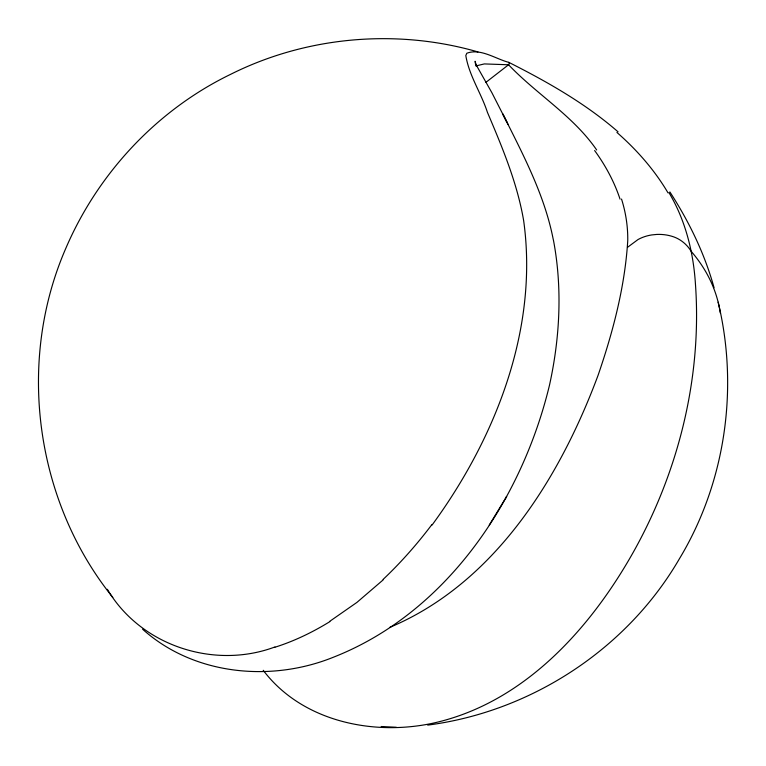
<?xml version="1.0" encoding="UTF-8"?>
<svg xmlns="http://www.w3.org/2000/svg" width="766" height="766" viewBox="0 0 766 766"><rect width="100%" height="100%" fill="white"/><g stroke="black" fill="none" stroke-linecap="round" stroke-linejoin="round"><path stroke-width="1.15" d="M389.54 627.478C494.692 583.319 559.764 478.204 598.093 375.263C613.03 331.783 624.932 286.675 627.747 240.639C627.948 226.564 625.774 212.479 621.532 199.055M142.6 629.212C193.788 675.248 270.944 682.477 333.449 657.209C446.77 612.628 521.761 500.265 549.509 385.087L549.682 384.302C559.936 337.279 562.455 288.236 553.559 240.783L553.081 238.619C544.3 194.267 522.785 154.052 502.783 113.962L508.021 124.389M505.847 497.814L506.661 496.502L489.244 525.093M432.101 524.997C495.411 438.545 538.814 328.93 523.618 220.416C517.155 182.729 502.266 147.283 487.406 112.286C481.192 93.069 469.051 75.595 465.814 55.554L466.81 53.237C480.675 48.038 495.535 58.925 508.815 62.362L509.275 63.406L508.691 64.67L485.922 82.345M383.23 579.824L356.927 602.402L329.84 621.264M627.498 247.332L638.04 239.528A33.168 25.24 -6.7 0 1 651.684 234.942L656.74 234.434A36.835 28.036 -6.7 0 1 671.686 236.225C679.815 238.532 686.738 244.057 691.104 251.248A344.805 199.045 -13.4 0 1 720.318 313.016M475.82 65.953L484.342 63.923L508.567 64.775C536.717 94.362 573.179 115.819 596.666 149.954M274.937 646.973C214.068 669.733 140.523 645.719 107.364 589.284M427.715 725.115C531.068 711.681 626.981 649.185 679.356 558.854C725.316 482.752 738.96 388.506 718.154 302.206M263.217 670.298C301.756 721.304 372.506 736.097 432.589 723.276C523.006 703.542 589.782 629.642 633.444 551.951C678.791 470.946 702.087 376.891 695.442 284.023C693.402 252.148 685.474 220.282 669.005 192.697M396.309 727.25L381.2 726.522M477.927 51.916C396.539 28.438 306.448 36.328 230.681 74.302C157.116 109.892 98.019 173.24 65.876 248.194C16.297 361.801 35.188 500.926 112.813 597.432M508.815 62.362C547.355 81.818 585.348 103.372 618.047 131.829M669.867 191.931C689.007 221.537 704.672 253.661 714.056 287.729M475.542 63.779L491.916 92.772L506.814 122.014M476.27 65.57L475.121 61.251L475.581 64.631M431.852 524.643A329.763 202.674 -65.1 0 1 383.096 579.422M329.868 621.619A330.041 203.718 -65.1 0 1 274.908 647.251M594.627 150.538A257.721 178.698 12.3 0 1 620.048 199.15M616.927 132.451A282.367 195.962 13 0 1 668.038 192.898"/></g></svg>
